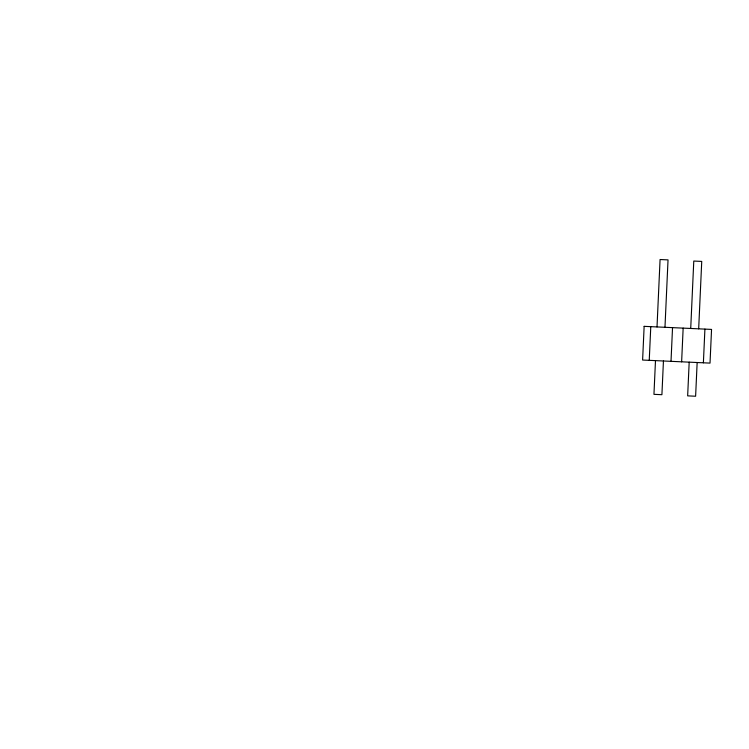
<?xml version="1.0" encoding="UTF-8"?>
<svg xmlns="http://www.w3.org/2000/svg" width="749" height="749" viewBox="0 0 749 749"><rect width="100%" height="100%" fill="white"/><g stroke="black" fill="none" stroke-linecap="round" stroke-linejoin="round"><path stroke-width="1.12" d="M649.243 360.353L650.778 326.648M655.487 360.634L653.952 394.339L661.91 394.695L663.445 360.999M657.013 326.929L660.075 259.519L668.033 259.884L664.972 327.294M671.01 361.336L672.536 327.631M681.627 361.823L683.154 328.118M689.183 362.16L687.657 395.865L695.615 396.23L697.15 362.525M690.718 328.465L693.78 261.055L701.738 261.41L698.677 328.82M703.386 362.806L704.912 329.101M644.14 326.349L642.614 360.044L710.024 363.106L711.55 329.41L644.14 326.349"/></g></svg>
